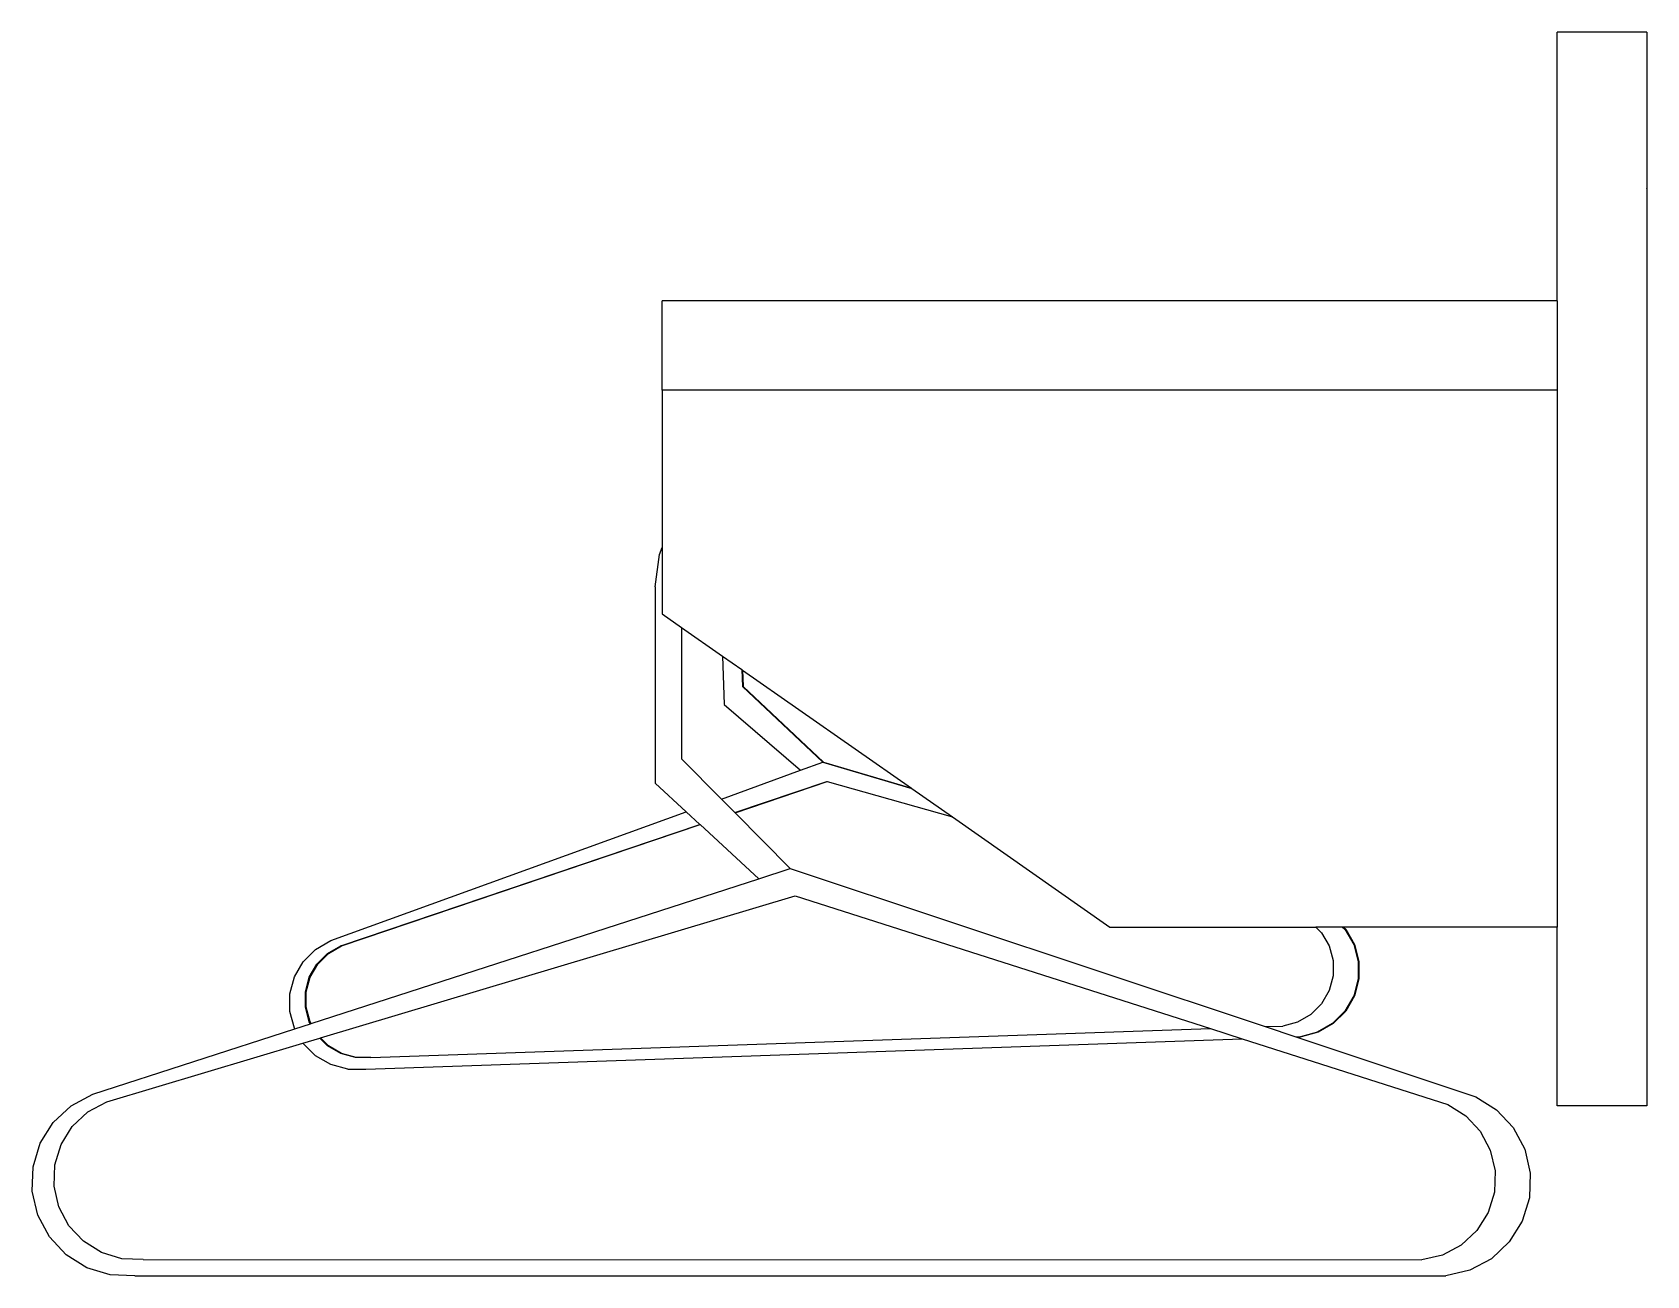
# Model space of a CAD drawing. Header units: metres. Extents: x 0.6 to 12, y -3.2 to 3.7.
# Drawn here: x 11.5734 to 12.0316, y -2.4063 to -2.0533 of the extents above; entities that cross this region are included whole.
import ezdxf

# ---------------------------------------------------------------- set-up
doc = ezdxf.new("R2010")
doc.units = ezdxf.units.M
doc.layers.add('Edges', color=7, linetype='Continuous')

# ---------------------------------------------------------------- blocks, each defined once
blk = doc.blocks.new('3 Clothes Hangers rs')
at = {"layer": 'Edges'}
for p, q in [((0.97971, 0.45857), (0.95431, 0.45857)), ((0.95431, 0.38237), (0.95431, 0.45857)), ((0.97971, 0.45857), (0.97971, 0.4142)), ((0.97971, 0.41416), (0.97971, 0.4142)), ((0.97971, 0.4142), (0.97971, 0.15377)), ((0.95431, 0.38237), (0.70031, 0.38237)), ((0.70031, 0.35697), (0.70031, 0.38237)), ((0.95431, 0.38237), (0.95431, 0.35697)), ((0.95431, 0.35697), (0.70031, 0.35697)), ((0.70031, 0.35697), (0.70031, 0.31231)), ((0.95431, 0.35697), (0.95431, 0.20457)), ((0.69951, 0.31037), (0.70031, 0.31231)), ((0.70031, 0.31231), (0.70031, 0.29347)), ((0.6983, 0.30117), (0.69951, 0.31037)), ((0.6983, 0.30117), (0.6983, 0.24544)), ((0.70031, 0.29347), (0.70577, 0.28965)), ((0.70577, 0.28965), (0.70577, 0.25233)), ((0.70577, 0.28965), (0.71742, 0.2815)), ((0.71742, 0.2815), (0.7179, 0.26772)), ((0.71742, 0.2815), (0.72289, 0.27767)), ((0.72289, 0.27767), (0.72306, 0.27282)), ((0.72289, 0.27767), (0.72311, 0.27751)), ((0.72311, 0.27751), (0.72328, 0.27282)), ((0.72311, 0.27751), (0.77101, 0.24398)), ((0.72306, 0.27282), (0.74586, 0.25134)), ((0.72328, 0.27282), (0.72306, 0.27282)), ((0.72328, 0.27282), (0.74608, 0.25134)), ((0.7179, 0.26772), (0.73958, 0.24906)), ((0.70577, 0.25233), (0.71709, 0.2409)), ((0.71709, 0.2409), (0.73958, 0.24906)), ((0.73958, 0.24906), (0.74586, 0.25134)), ((0.74586, 0.25134), (0.77117, 0.24387)), ((0.74608, 0.25134), (0.74586, 0.25134)), ((0.74608, 0.25134), (0.77101, 0.24398)), ((0.6983, 0.24544), (0.70713, 0.23729)), ((0.72091, 0.23705), (0.74701, 0.24588)), ((0.72096, 0.237), (0.74713, 0.24584)), ((0.74701, 0.24588), (0.74713, 0.24584)), ((0.74713, 0.24584), (0.78269, 0.23581)), ((0.77101, 0.24398), (0.77117, 0.24387)), ((0.77117, 0.24387), (0.78269, 0.23581)), ((0.71709, 0.2409), (0.72091, 0.23705)), ((0.60624, 0.20071), (0.70713, 0.23729)), ((0.60909, 0.19926), (0.71102, 0.23371)), ((0.70713, 0.23729), (0.71102, 0.23371)), ((0.71102, 0.23371), (0.71108, 0.23366)), ((0.72091, 0.23705), (0.72096, 0.237)), ((0.72096, 0.237), (0.73666, 0.22116)), ((0.78269, 0.23581), (0.82731, 0.20457)), ((0.60931, 0.19926), (0.71108, 0.23366)), ((0.71108, 0.23366), (0.72775, 0.21828)), ((0.72775, 0.21828), (0.73666, 0.22116)), ((0.73666, 0.22116), (0.87144, 0.17629)), ((0.60064, 0.17715), (0.72775, 0.21828)), ((0.6033, 0.17311), (0.738, 0.21346)), ((0.738, 0.21346), (0.85587, 0.17576)), ((0.82731, 0.20457), (0.8858, 0.20457)), ((0.8858, 0.20457), (0.88742, 0.20295)), ((0.89342, 0.20457), (0.8858, 0.20457)), ((0.88742, 0.20295), (0.88958, 0.19921)), ((0.89342, 0.20457), (0.89406, 0.20393)), ((0.89364, 0.20457), (0.89342, 0.20457)), ((0.89364, 0.20457), (0.89428, 0.20393)), ((0.95431, 0.20457), (0.89364, 0.20457)), ((0.89406, 0.20393), (0.89655, 0.19962)), ((0.89428, 0.20393), (0.89677, 0.19962)), ((0.95431, 0.15377), (0.95431, 0.20457)), ((0.59842, 0.19471), (0.60193, 0.19823)), ((0.60193, 0.19823), (0.60624, 0.20071)), ((0.6023, 0.19404), (0.60535, 0.1971)), ((0.60252, 0.19404), (0.60557, 0.1971)), ((0.60535, 0.1971), (0.60909, 0.19926)), ((0.60557, 0.1971), (0.60931, 0.19926)), ((0.60931, 0.19926), (0.60909, 0.19926)), ((0.88958, 0.19921), (0.8907, 0.19503)), ((0.89655, 0.19962), (0.89783, 0.19482)), ((0.89677, 0.19962), (0.89805, 0.19482)), ((0.59593, 0.1904), (0.59842, 0.19471)), ((0.60014, 0.1903), (0.6023, 0.19404)), ((0.60036, 0.1903), (0.60252, 0.19404)), ((0.8907, 0.19503), (0.8907, 0.19071)), ((0.89783, 0.19482), (0.89783, 0.18985)), ((0.89805, 0.19482), (0.89805, 0.18985)), ((0.59465, 0.1856), (0.59593, 0.1904)), ((0.59902, 0.18613), (0.60014, 0.1903)), ((0.59924, 0.18613), (0.60036, 0.1903)), ((0.8907, 0.19071), (0.88958, 0.18654)), ((0.89783, 0.18985), (0.89655, 0.18504)), ((0.89805, 0.18985), (0.89677, 0.18504)), ((0.59465, 0.18063), (0.59465, 0.1856)), ((0.59902, 0.1818), (0.59902, 0.18613)), ((0.59924, 0.1818), (0.59924, 0.18613)), ((0.88958, 0.18654), (0.88742, 0.1828)), ((0.89655, 0.18504), (0.89406, 0.18073)), ((0.89677, 0.18504), (0.89428, 0.18073)), ((0.59593, 0.17582), (0.59465, 0.18063)), ((0.60014, 0.17763), (0.59902, 0.1818)), ((0.60036, 0.17763), (0.59924, 0.1818)), ((0.88437, 0.17974), (0.88063, 0.17758)), ((0.88742, 0.1828), (0.88437, 0.17974)), ((0.89406, 0.18073), (0.89055, 0.17722)), ((0.89428, 0.18073), (0.89077, 0.17722)), ((0.53872, 0.15711), (0.59603, 0.17566)), ((0.59603, 0.17566), (0.59593, 0.17582)), ((0.59603, 0.17566), (0.60045, 0.17709)), ((0.60045, 0.17709), (0.60014, 0.17763)), ((0.60064, 0.17715), (0.60036, 0.17763)), ((0.60045, 0.17709), (0.60064, 0.17715)), ((0.61758, 0.16756), (0.85587, 0.17576)), ((0.85587, 0.17576), (0.86491, 0.17286)), ((0.87144, 0.17629), (0.87646, 0.17646)), ((0.87144, 0.17629), (0.88015, 0.17339)), ((0.88063, 0.17758), (0.87646, 0.17646)), ((0.88624, 0.17473), (0.88144, 0.17344)), ((0.88646, 0.17473), (0.88166, 0.17344)), ((0.89055, 0.17722), (0.88624, 0.17473)), ((0.89077, 0.17722), (0.88646, 0.17473)), ((0.54265, 0.15493), (0.59835, 0.17163)), ((0.59835, 0.17163), (0.60313, 0.17306)), ((0.59842, 0.17152), (0.59835, 0.17163)), ((0.60193, 0.168), (0.59842, 0.17152)), ((0.60313, 0.17306), (0.6033, 0.17311)), ((0.60535, 0.17083), (0.60313, 0.17306)), ((0.60557, 0.17083), (0.6033, 0.17311)), ((0.60909, 0.16867), (0.60535, 0.17083)), ((0.60931, 0.16867), (0.60557, 0.17083)), ((0.61623, 0.16423), (0.86491, 0.17286)), ((0.86491, 0.17286), (0.92323, 0.15421)), ((0.88015, 0.17339), (0.88144, 0.17344)), ((0.88015, 0.17339), (0.93118, 0.1564)), ((0.88166, 0.17344), (0.88144, 0.17344)), ((0.60624, 0.16551), (0.60193, 0.168)), ((0.61104, 0.16423), (0.60624, 0.16551)), ((0.61326, 0.16756), (0.60909, 0.16867)), ((0.61348, 0.16756), (0.60931, 0.16867)), ((0.61348, 0.16756), (0.61326, 0.16756)), ((0.61758, 0.16756), (0.61348, 0.16756)), ((0.61104, 0.16423), (0.61623, 0.16423)), ((0.53258, 0.15384), (0.53872, 0.15711)), ((0.93118, 0.1564), (0.93709, 0.15272)), ((0.52748, 0.14909), (0.53258, 0.15384)), ((0.53288, 0.14797), (0.53731, 0.15209)), ((0.53731, 0.15209), (0.54265, 0.15493)), ((0.92323, 0.15421), (0.92836, 0.151)), ((0.93709, 0.15272), (0.94184, 0.14763)), ((0.97971, 0.15377), (0.95431, 0.15377)), ((0.5238, 0.14319), (0.52748, 0.14909)), ((0.52968, 0.14284), (0.53288, 0.14797)), ((0.92836, 0.151), (0.93249, 0.14658)), ((0.94184, 0.14763), (0.94511, 0.14148)), ((0.52176, 0.13653), (0.5238, 0.14319)), ((0.52791, 0.13705), (0.52968, 0.14284)), ((0.93249, 0.14658), (0.93533, 0.14124)), ((0.93533, 0.14124), (0.93669, 0.13534)), ((0.94511, 0.14148), (0.94667, 0.1347)), ((0.52152, 0.12957), (0.52176, 0.13653)), ((0.5277, 0.13101), (0.52791, 0.13705)), ((0.93669, 0.13534), (0.93648, 0.1293)), ((0.94667, 0.1347), (0.94643, 0.12774)), ((0.52309, 0.12279), (0.52152, 0.12957)), ((0.52906, 0.12511), (0.5277, 0.13101)), ((0.93648, 0.1293), (0.93471, 0.12351)), ((0.5319, 0.11977), (0.52906, 0.12511)), ((0.94643, 0.12774), (0.9444, 0.12108)), ((0.52636, 0.11664), (0.52309, 0.12279)), ((0.53603, 0.11535), (0.5319, 0.11977)), ((0.93471, 0.12351), (0.93151, 0.11838)), ((0.9444, 0.12108), (0.94071, 0.11517)), ((0.53111, 0.11155), (0.52636, 0.11664)), ((0.54116, 0.11215), (0.53603, 0.11535)), ((0.93151, 0.11838), (0.92709, 0.11426)), ((0.94071, 0.11517), (0.93562, 0.11042)), ((0.53701, 0.10786), (0.53111, 0.11155)), ((0.54695, 0.11038), (0.54116, 0.11215)), ((0.55299, 0.11017), (0.54695, 0.11038)), ((0.55299, 0.11017), (0.91585, 0.11006)), ((0.92175, 0.11142), (0.91585, 0.11006)), ((0.92709, 0.11426), (0.92175, 0.11142)), ((0.93562, 0.11042), (0.92947, 0.10715)), ((0.54367, 0.10583), (0.53701, 0.10786)), ((0.55063, 0.10559), (0.54367, 0.10583)), ((0.55063, 0.10559), (0.92269, 0.10559)), ((0.92947, 0.10715), (0.92269, 0.10559))]:
    blk.add_line(p, q, dxfattribs=at)

msp = doc.modelspace()

# ---------------------------------------------------------------- block references
msp.add_blockref('3 Clothes Hangers rs', (11.05184, -2.51187))

doc.saveas('drawing.dxf')
